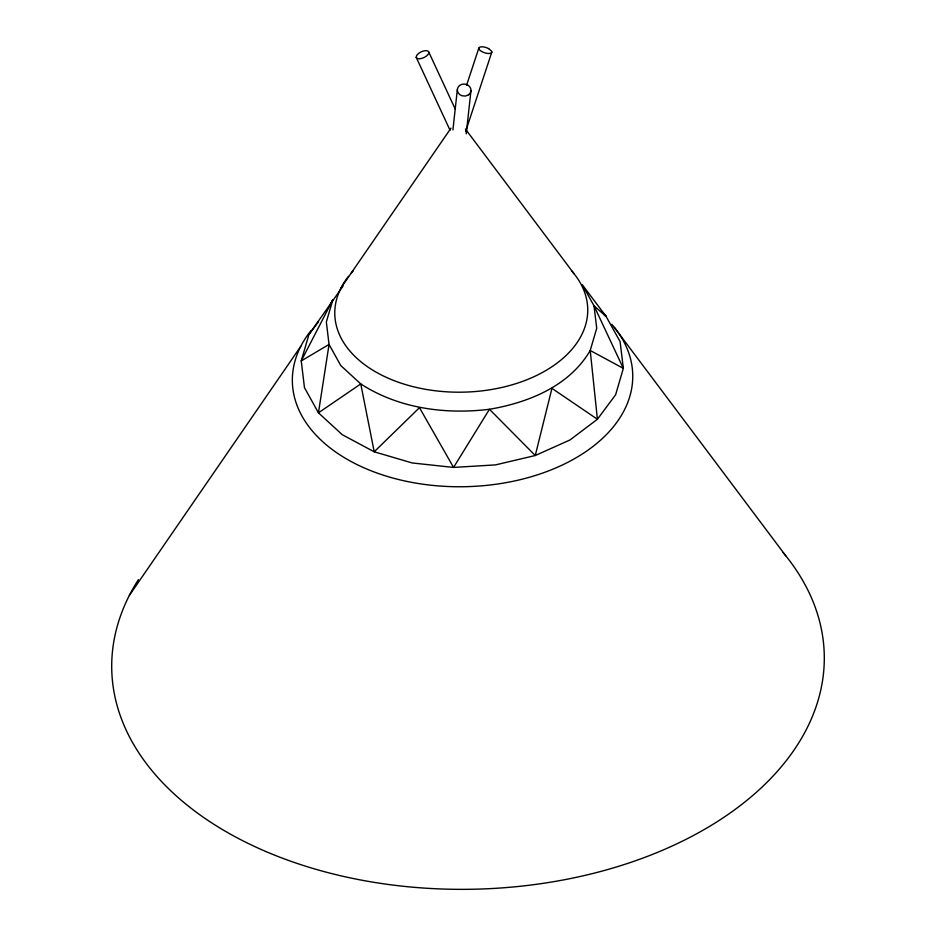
<?xml version="1.0" encoding="UTF-8"?>
<svg xmlns="http://www.w3.org/2000/svg" width="936" height="936" viewBox="0 0 936 936"><rect width="100%" height="100%" fill="white"/><g stroke="black" fill="none" stroke-linecap="round" stroke-linejoin="round"><path stroke-width="1.4" d="M416.216 57.33L416.672 55.423L418.696 53.317A6.833 3.182 -24.9 0 1 428.161 51.211A6.833 3.182 -24.9 0 1 424.371 57.353A6.833 3.182 -24.9 0 1 416.216 57.33L450.029 130.221M452.919 129.87L457.353 89.54M466.222 133.86L470.972 90.652M343.021 286.123L308.974 334.445L301.24 360.922L304.469 387.644L318.451 412.811L342.237 434.69L374.213 451.795L412.179 462.957L453.574 467.427L495.553 464.888L535.263 455.516L570.001 439.955L597.402 419.258L615.595 394.84L623.341 368.363L620.112 341.64L606.118 316.473L582.274 284.696L594.009 305.815L623.341 368.363L590.218 350.485L596.723 328.255L594.009 305.815L606.118 316.473L601.357 311.021M332.842 299.777L326.336 322.007L329.051 344.448L318.451 412.811L360.758 383.924C398.619 408.47 445.302 414.695 489.446 409.278C528.43 402.609 569.416 386.194 590.218 350.485L597.402 419.258L551.947 388.346L535.263 455.516L489.446 409.278L453.574 467.427L419.468 407.663L374.213 451.795L360.758 383.924L340.786 365.566L329.051 344.448L301.24 360.922L332.842 299.777L330.314 304.34M466.561 85.328L478.776 48.298M465.613 131.52L491.856 51.995M129.332 595.448L300.772 346.367M341.043 287.855L450.953 128.173M308.974 334.445L318.509 321.656M604.059 314.578L606.118 316.473M465.449 129.074L574.06 273.768M614.332 327.401L785.737 555.75M428.805 52.123L455.235 109.102M783.139 552.579A356.335 227.132 -1.1 0 1 485.059 888.861A356.335 227.132 -1.1 0 1 138.411 579.63M571.475 270.715A126.5 80.636 -1.1 0 1 463.975 392.137A126.5 80.636 -1.1 0 1 348.496 276.307M351.269 272.984A126.5 80.636 -1.1 0 1 353.246 270.82M611.746 324.312A170.212 108.494 -1.1 0 1 465.215 486.697A170.212 108.494 -1.1 0 1 310.857 330.747M468.655 94.747L465.485 96.057L461.963 95.764A6.833 6.037 6.3 0 1 458.172 87.048A6.833 6.037 6.3 0 1 468.433 85.48A6.833 6.037 6.3 0 1 468.655 94.747M488.709 48.649L487.141 47.923A6.833 2.726 18.3 0 0 478.811 48.064A6.833 2.726 18.3 0 0 485.749 53.106A6.833 2.726 18.3 0 0 491.669 51.211L488.709 48.649"/></g></svg>
